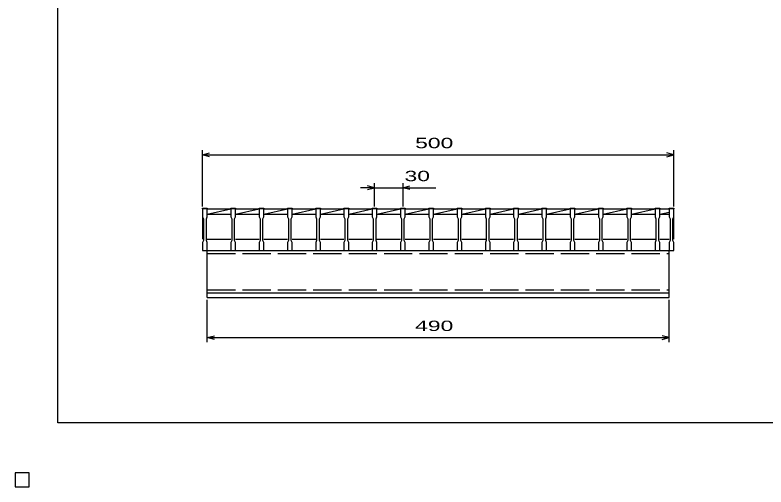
# Model space of a CAD drawing. Units: millimetres, scale not verified. Extents: x -910 to 866, y -641 to 527.
# Drawn here: x -910 to -113, y -641 to -140 of the extents above; entities that cross this region are included whole.
import ezdxf
from ezdxf.enums import TextEntityAlignment as Align

# ---------------------------------------------------------------- set-up
doc = ezdxf.new("R2010")
doc.units = ezdxf.units.MM
doc.header["$LTSCALE"] = 5
doc.linetypes.add('DASHED', pattern=[7.5, 6, -1.5])
for name, color, linetype, lineweight in [('0_2', 150, 'Continuous', 25), ('16', 3, 'Continuous', 25), ('22', 4, 'Continuous', 25), ('24', 2, 'Continuous', 25), ('32', 4, 'Continuous', 25)]:
    doc.layers.add(name, color=color, linetype=linetype, lineweight=lineweight)
doc.styles.add('ベクトル', font='')
doc.styles.get('ベクトル').set_extended_font_data('ベクトル')

msp = doc.modelspace()

# ---------------------------------------------------------------- linework, layer by layer
at = {"layer": '0_2'}
for p, q in [((-864.5, -573.25), (-864.5, 526.75)), ((865.5, -573.25), (-864.5, -573.25)), ((-895, -626.25), (-910, -626.25)), ((-910, -626.25), (-910, -641.25)), ((-895, -626.25), (-910, -626.25)), ((-910, -626.25), (-910, -641.25)), ((-895, -626.25), (-910, -626.25)), ((-910, -626.25), (-910, -641.25)), ((-895, -626.25), (-910, -626.25)), ((-910, -626.25), (-910, -641.25)), ((-895, -626.25), (-910, -626.25)), ((-910, -626.25), (-910, -641.25)), ((-895, -641.25), (-895, -626.25)), ((-895, -641.25), (-895, -626.25)), ((-895, -641.25), (-895, -626.25)), ((-895, -641.25), (-895, -626.25)), ((-895, -641.25), (-895, -626.25)), ((-910, -641.25), (-895, -641.25)), ((-910, -641.25), (-895, -641.25)), ((-910, -641.25), (-895, -641.25)), ((-910, -641.25), (-895, -641.25)), ((-910, -641.25), (-895, -641.25))]:
    msp.add_line(p, q, dxfattribs=at)
at = {"layer": '16'}
for p, q in [((-711, -346.25), (-711, -345.55)), ((-711, -345.55), (-706, -345.55)), ((-711, -346.25), (-711, -354.75)), ((-706, -346.25), (-711, -346.25)), ((-711, -346.25), (-711, -378.25)), ((-706, -345.55), (-706, -346.25)), ((-706, -354.75), (-706, -346.25)), ((-706, -346.25), (-681, -346.25)), ((-706, -351.75), (-681, -346.25)), ((-681, -346.25), (-681, -345.55)), ((-681, -345.55), (-676, -345.55)), ((-681, -346.25), (-681, -354.75)), ((-676, -346.25), (-681, -346.25)), ((-676, -345.55), (-676, -346.25)), ((-676, -354.75), (-676, -346.25)), ((-676, -346.25), (-651, -346.25)), ((-676, -351.75), (-651, -346.25)), ((-651, -346.25), (-651, -345.55)), ((-651, -345.55), (-646, -345.55)), ((-651, -346.25), (-651, -354.75)), ((-646, -346.25), (-651, -346.25)), ((-646, -345.55), (-646, -346.25)), ((-646, -354.75), (-646, -346.25)), ((-646, -346.25), (-621, -346.25)), ((-646, -351.75), (-621, -346.25)), ((-621, -346.25), (-621, -345.55)), ((-621, -345.55), (-616, -345.55)), ((-621, -346.25), (-621, -354.75)), ((-616, -346.25), (-621, -346.25)), ((-616, -345.55), (-616, -346.25)), ((-616, -354.75), (-616, -346.25)), ((-616, -346.25), (-591, -346.25)), ((-616, -351.75), (-591, -346.25)), ((-591, -346.25), (-591, -345.55)), ((-591, -345.55), (-586, -345.55)), ((-591, -346.25), (-591, -354.75)), ((-586, -346.25), (-591, -346.25)), ((-586, -345.55), (-586, -346.25)), ((-586, -354.75), (-586, -346.25)), ((-586, -346.25), (-561, -346.25)), ((-586, -351.75), (-561, -346.25)), ((-561, -346.25), (-561, -345.55)), ((-561, -345.55), (-556, -345.55)), ((-561, -346.25), (-561, -354.75)), ((-556, -346.25), (-561, -346.25)), ((-556, -345.55), (-556, -346.25)), ((-556, -354.75), (-556, -346.25)), ((-556, -346.25), (-531, -346.25)), ((-556, -351.75), (-531, -346.25)), ((-531, -346.25), (-531, -345.55)), ((-531, -345.55), (-526, -345.55)), ((-531, -346.25), (-531, -354.75)), ((-526, -346.25), (-531, -346.25)), ((-526, -345.55), (-526, -346.25)), ((-526, -354.75), (-526, -346.25)), ((-526, -346.25), (-501, -346.25)), ((-526, -351.75), (-501, -346.25)), ((-501, -346.25), (-501, -345.55)), ((-501, -345.55), (-496, -345.55)), ((-501, -346.25), (-501, -354.75)), ((-496, -346.25), (-501, -346.25)), ((-496, -345.55), (-496, -346.25)), ((-496, -354.75), (-496, -346.25)), ((-496, -346.25), (-471, -346.25)), ((-496, -351.75), (-471, -346.25)), ((-471, -346.25), (-471, -345.55)), ((-471, -345.55), (-466, -345.55)), ((-471, -346.25), (-471, -354.75)), ((-466, -346.25), (-471, -346.25)), ((-466, -345.55), (-466, -346.25)), ((-466, -354.75), (-466, -346.25)), ((-466, -346.25), (-441, -346.25)), ((-466, -351.75), (-441, -346.25)), ((-441, -346.25), (-441, -345.55)), ((-441, -345.55), (-436, -345.55)), ((-441, -346.25), (-441, -354.75)), ((-436, -346.25), (-441, -346.25)), ((-436, -345.55), (-436, -346.25)), ((-436, -354.75), (-436, -346.25)), ((-436, -346.25), (-411, -346.25)), ((-436, -351.75), (-411, -346.25)), ((-411, -346.25), (-411, -345.55)), ((-411, -345.55), (-406, -345.55)), ((-411, -346.25), (-411, -354.75)), ((-406, -346.25), (-411, -346.25)), ((-406, -345.55), (-406, -346.25)), ((-406, -354.75), (-406, -346.25)), ((-406, -346.25), (-381, -346.25)), ((-406, -351.75), (-381, -346.25)), ((-381, -346.25), (-381, -345.55)), ((-381, -345.55), (-376, -345.55)), ((-381, -346.25), (-381, -354.75)), ((-376, -346.25), (-381, -346.25)), ((-376, -345.55), (-376, -346.25)), ((-376, -354.75), (-376, -346.25)), ((-376, -346.25), (-351, -346.25)), ((-376, -351.75), (-351, -346.25)), ((-351, -346.25), (-351, -345.55)), ((-351, -345.55), (-346, -345.55)), ((-351, -346.25), (-351, -354.75)), ((-346, -346.25), (-351, -346.25)), ((-346, -345.55), (-346, -346.25)), ((-346, -354.75), (-346, -346.25)), ((-346, -346.25), (-321, -346.25)), ((-346, -351.75), (-321, -346.25)), ((-321, -346.25), (-321, -345.55)), ((-321, -345.55), (-316, -345.55)), ((-321, -346.25), (-321, -354.75)), ((-316, -346.25), (-321, -346.25)), ((-316, -345.55), (-316, -346.25)), ((-316, -354.75), (-316, -346.25)), ((-316, -346.25), (-291, -346.25)), ((-316, -351.75), (-291, -346.25)), ((-291, -346.25), (-291, -345.55)), ((-291, -345.55), (-286, -345.55)), ((-291, -346.25), (-291, -354.75)), ((-286, -346.25), (-291, -346.25)), ((-286, -345.55), (-286, -346.25)), ((-286, -354.75), (-286, -346.25)), ((-286, -346.25), (-261, -346.25)), ((-286, -351.75), (-261, -346.25)), ((-261, -346.25), (-261, -345.55)), ((-261, -345.55), (-256, -345.55)), ((-261, -346.25), (-261, -354.75)), ((-256, -346.25), (-261, -346.25)), ((-256, -345.55), (-256, -346.25)), ((-256, -354.75), (-256, -346.25)), ((-256, -346.25), (-231, -346.25)), ((-256, -351.75), (-231, -346.25)), ((-231, -346.25), (-231, -345.55)), ((-231, -345.55), (-226, -345.55)), ((-231, -346.25), (-231, -354.75)), ((-226, -346.25), (-231, -346.25)), ((-226, -345.55), (-226, -346.25)), ((-226, -354.75), (-226, -346.25)), ((-226, -346.25), (-216, -346.25)), ((-226, -351.75), (-216, -349.55)), ((-216, -346.25), (-216, -345.55)), ((-216, -345.55), (-211, -345.55)), ((-216, -346.25), (-216, -354.75)), ((-211, -346.25), (-216, -346.25)), ((-211, -345.55), (-211, -346.25)), ((-211, -354.75), (-211, -346.25)), ((-211, -378.25), (-211, -346.25)), ((-711, -354.75), (-710, -356.75)), ((-710, -356.75), (-710, -379.75)), ((-707, -356.75), (-706, -354.75)), ((-707, -379.75), (-707, -356.75)), ((-706, -351.75), (-681, -351.75)), ((-681, -354.75), (-680, -356.75)), ((-680, -356.75), (-680, -379.75)), ((-677, -356.75), (-676, -354.75)), ((-677, -379.75), (-677, -356.75)), ((-676, -351.75), (-651, -351.75)), ((-651, -354.75), (-650, -356.75)), ((-650, -356.75), (-650, -379.75)), ((-647, -356.75), (-646, -354.75)), ((-647, -379.75), (-647, -356.75)), ((-646, -351.75), (-621, -351.75)), ((-621, -354.75), (-620, -356.75)), ((-620, -356.75), (-620, -379.75)), ((-617, -356.75), (-616, -354.75)), ((-617, -379.75), (-617, -356.75)), ((-616, -351.75), (-591, -351.75)), ((-591, -354.75), (-590, -356.75)), ((-590, -356.75), (-590, -379.75)), ((-587, -356.75), (-586, -354.75)), ((-587, -379.75), (-587, -356.75)), ((-586, -351.75), (-561, -351.75)), ((-561, -354.75), (-560, -356.75)), ((-560, -356.75), (-560, -379.75)), ((-557, -356.75), (-556, -354.75)), ((-557, -379.75), (-557, -356.75)), ((-556, -351.75), (-531, -351.75)), ((-531, -354.75), (-530, -356.75)), ((-530, -356.75), (-530, -379.75)), ((-527, -356.75), (-526, -354.75)), ((-527, -379.75), (-527, -356.75)), ((-526, -351.75), (-501, -351.75)), ((-501, -354.75), (-500, -356.75)), ((-500, -356.75), (-500, -379.75)), ((-497, -356.75), (-496, -354.75)), ((-497, -379.75), (-497, -356.75)), ((-496, -351.75), (-471, -351.75)), ((-471, -354.75), (-470, -356.75)), ((-470, -356.75), (-470, -379.75)), ((-467, -356.75), (-466, -354.75)), ((-467, -379.75), (-467, -356.75)), ((-466, -351.75), (-441, -351.75)), ((-441, -354.75), (-440, -356.75)), ((-440, -356.75), (-440, -379.75)), ((-437, -356.75), (-436, -354.75)), ((-437, -379.75), (-437, -356.75)), ((-436, -351.75), (-411, -351.75)), ((-411, -354.75), (-410, -356.75)), ((-410, -356.75), (-410, -379.75)), ((-407, -356.75), (-406, -354.75)), ((-407, -379.75), (-407, -356.75)), ((-406, -351.75), (-381, -351.75)), ((-381, -354.75), (-380, -356.75)), ((-380, -356.75), (-380, -379.75)), ((-377, -356.75), (-376, -354.75)), ((-377, -379.75), (-377, -356.75)), ((-376, -351.75), (-351, -351.75)), ((-351, -354.75), (-350, -356.75)), ((-350, -356.75), (-350, -379.75)), ((-347, -356.75), (-346, -354.75)), ((-347, -379.75), (-347, -356.75)), ((-346, -351.75), (-321, -351.75)), ((-321, -354.75), (-320, -356.75)), ((-320, -356.75), (-320, -379.75)), ((-317, -356.75), (-316, -354.75)), ((-317, -379.75), (-317, -356.75)), ((-316, -351.75), (-291, -351.75)), ((-291, -354.75), (-290, -356.75)), ((-290, -356.75), (-290, -379.75)), ((-287, -356.75), (-286, -354.75)), ((-287, -379.75), (-287, -356.75)), ((-286, -351.75), (-261, -351.75)), ((-261, -354.75), (-260, -356.75)), ((-260, -356.75), (-260, -379.75)), ((-257, -356.75), (-256, -354.75)), ((-257, -379.75), (-257, -356.75)), ((-256, -351.75), (-231, -351.75)), ((-231, -354.75), (-230, -356.75)), ((-230, -356.75), (-230, -379.75)), ((-227, -356.75), (-226, -354.75)), ((-227, -379.75), (-227, -356.75)), ((-226, -351.75), (-216, -351.75)), ((-216, -354.75), (-215, -356.75)), ((-215, -356.75), (-215, -379.75)), ((-212, -356.75), (-211, -354.75)), ((-212, -379.75), (-212, -356.75)), ((-710, -379.75), (-711, -381.75)), ((-711, -381.75), (-711, -390.25)), ((-706, -381.75), (-707, -379.75)), ((-706, -378.25), (-681, -378.25)), ((-706, -390.25), (-706, -381.75)), ((-680, -379.75), (-681, -381.75)), ((-681, -381.75), (-681, -390.25)), ((-676, -381.75), (-677, -379.75)), ((-676, -378.25), (-651, -378.25)), ((-676, -390.25), (-676, -381.75)), ((-650, -379.75), (-651, -381.75)), ((-651, -381.75), (-651, -390.25)), ((-646, -381.75), (-647, -379.75)), ((-646, -378.25), (-621, -378.25)), ((-646, -390.25), (-646, -381.75)), ((-620, -379.75), (-621, -381.75)), ((-621, -381.75), (-621, -390.25)), ((-616, -381.75), (-617, -379.75)), ((-616, -378.25), (-591, -378.25)), ((-616, -390.25), (-616, -381.75)), ((-590, -379.75), (-591, -381.75)), ((-591, -381.75), (-591, -390.25)), ((-586, -381.75), (-587, -379.75)), ((-586, -378.25), (-561, -378.25)), ((-586, -390.25), (-586, -381.75)), ((-560, -379.75), (-561, -381.75)), ((-561, -381.75), (-561, -390.25)), ((-556, -381.75), (-557, -379.75)), ((-556, -378.25), (-531, -378.25)), ((-556, -390.25), (-556, -381.75)), ((-530, -379.75), (-531, -381.75)), ((-531, -381.75), (-531, -390.25)), ((-526, -381.75), (-527, -379.75)), ((-526, -378.25), (-501, -378.25)), ((-526, -390.25), (-526, -381.75)), ((-500, -379.75), (-501, -381.75)), ((-501, -381.75), (-501, -390.25)), ((-496, -381.75), (-497, -379.75)), ((-496, -378.25), (-471, -378.25)), ((-496, -390.25), (-496, -381.75)), ((-470, -379.75), (-471, -381.75)), ((-471, -381.75), (-471, -390.25)), ((-466, -381.75), (-467, -379.75)), ((-466, -378.25), (-441, -378.25)), ((-466, -390.25), (-466, -381.75)), ((-440, -379.75), (-441, -381.75)), ((-441, -381.75), (-441, -390.25)), ((-436, -381.75), (-437, -379.75)), ((-436, -378.25), (-411, -378.25)), ((-436, -390.25), (-436, -381.75)), ((-410, -379.75), (-411, -381.75)), ((-411, -381.75), (-411, -390.25)), ((-406, -381.75), (-407, -379.75)), ((-406, -378.25), (-381, -378.25)), ((-406, -390.25), (-406, -381.75)), ((-380, -379.75), (-381, -381.75)), ((-381, -381.75), (-381, -390.25)), ((-376, -381.75), (-377, -379.75)), ((-376, -378.25), (-351, -378.25)), ((-376, -390.25), (-376, -381.75)), ((-350, -379.75), (-351, -381.75)), ((-351, -381.75), (-351, -390.25)), ((-346, -381.75), (-347, -379.75)), ((-346, -378.25), (-321, -378.25)), ((-346, -390.25), (-346, -381.75)), ((-320, -379.75), (-321, -381.75)), ((-321, -381.75), (-321, -390.25)), ((-316, -381.75), (-317, -379.75)), ((-316, -378.25), (-291, -378.25)), ((-316, -390.25), (-316, -381.75)), ((-290, -379.75), (-291, -381.75)), ((-291, -381.75), (-291, -390.25)), ((-286, -381.75), (-287, -379.75)), ((-286, -378.25), (-261, -378.25)), ((-286, -390.25), (-286, -381.75)), ((-260, -379.75), (-261, -381.75)), ((-261, -381.75), (-261, -390.25)), ((-256, -381.75), (-257, -379.75)), ((-256, -378.25), (-231, -378.25)), ((-256, -390.25), (-256, -381.75)), ((-230, -379.75), (-231, -381.75)), ((-231, -381.75), (-231, -390.25)), ((-226, -381.75), (-227, -379.75)), ((-226, -378.25), (-216, -378.25)), ((-226, -390.25), (-226, -381.75)), ((-215, -379.75), (-216, -381.75)), ((-216, -381.75), (-216, -390.25)), ((-211, -381.75), (-212, -379.75)), ((-211, -390.25), (-211, -381.75)), ((-711, -390.25), (-706, -390.25)), ((-706, -390.25), (-216, -390.25)), ((-706, -435.25), (-706, -390.25)), ((-681, -390.25), (-676, -390.25)), ((-651, -390.25), (-646, -390.25)), ((-621, -390.25), (-616, -390.25)), ((-591, -390.25), (-586, -390.25)), ((-561, -390.25), (-556, -390.25)), ((-531, -390.25), (-526, -390.25)), ((-501, -390.25), (-496, -390.25)), ((-471, -390.25), (-466, -390.25)), ((-441, -390.25), (-436, -390.25)), ((-411, -390.25), (-406, -390.25)), ((-381, -390.25), (-376, -390.25)), ((-351, -390.25), (-346, -390.25)), ((-321, -390.25), (-316, -390.25)), ((-291, -390.25), (-286, -390.25)), ((-261, -390.25), (-256, -390.25)), ((-231, -390.25), (-226, -390.25)), ((-216, -390.25), (-211, -390.25)), ((-216, -435.25), (-216, -390.25)), ((-706, -435.25), (-216, -435.25)), ((-706, -440.25), (-706, -435.25)), ((-706, -435.25), (-216, -435.25)), ((-216, -440.25), (-216, -435.25)), ((-706, -440.25), (-216, -440.25)), ((-895, -626.25), (-910, -626.25)), ((-910, -626.25), (-910, -641.25)), ((-895, -626.25), (-910, -626.25)), ((-910, -626.25), (-910, -641.25)), ((-895, -626.25), (-910, -626.25)), ((-910, -626.25), (-910, -641.25)), ((-895, -626.25), (-910, -626.25)), ((-910, -626.25), (-910, -641.25)), ((-895, -626.25), (-910, -626.25)), ((-910, -626.25), (-910, -641.25)), ((-895, -641.25), (-895, -626.25)), ((-895, -641.25), (-895, -626.25)), ((-895, -641.25), (-895, -626.25)), ((-895, -641.25), (-895, -626.25)), ((-895, -641.25), (-895, -626.25)), ((-910, -641.25), (-895, -641.25)), ((-910, -641.25), (-895, -641.25)), ((-910, -641.25), (-895, -641.25)), ((-910, -641.25), (-895, -641.25)), ((-910, -641.25), (-895, -641.25))]:
    msp.add_line(p, q, dxfattribs=at)
at = {"layer": '16', "linetype": 'DASHED'}
for p, q in [((-706, -393.45), (-216, -393.45)), ((-706, -432.05), (-216, -432.05))]:
    msp.add_line(p, q, dxfattribs=at)
at = {"layer": '22'}
for p, q in [((-711, -343.75), (-711, -283.75)), ((-711, -288.75), (-703.5, -286.75)), ((-211, -288.75), (-218.5, -286.75)), ((-211, -343.75), (-211, -283.75)), ((-703.5, -290.75), (-711, -288.75)), ((-711, -288.75), (-211, -288.75)), ((-218.5, -290.75), (-211, -288.75)), ((-528.5, -323.75), (-543.5, -323.75)), ((-528.5, -323.75), (-536, -321.75)), ((-536, -325.75), (-528.5, -323.75)), ((-528.5, -343.75), (-528.5, -318.75)), ((-528.5, -323.75), (-498.5, -323.75)), ((-498.5, -318.75), (-498.5, -343.75)), ((-498.5, -323.75), (-491, -321.75)), ((-491, -325.75), (-498.5, -323.75)), ((-498.5, -323.75), (-463.5, -323.75)), ((-706, -487.75), (-706, -442.75)), ((-216, -487.75), (-216, -442.75)), ((-706, -482.75), (-698.5, -480.75)), ((-698.5, -484.75), (-706, -482.75)), ((-706, -482.75), (-216, -482.75)), ((-216, -482.75), (-223.5, -480.75)), ((-223.5, -484.75), (-216, -482.75))]:
    msp.add_line(p, q, dxfattribs=at)
at = {"layer": '22', "color": 2}
for p, q in [((-895, -626.25), (-910, -626.25)), ((-910, -626.25), (-910, -641.25)), ((-895, -626.25), (-910, -626.25)), ((-910, -626.25), (-910, -641.25)), ((-895, -626.25), (-910, -626.25)), ((-910, -626.25), (-910, -641.25)), ((-895, -641.25), (-895, -626.25)), ((-895, -641.25), (-895, -626.25)), ((-895, -641.25), (-895, -626.25)), ((-910, -641.25), (-895, -641.25)), ((-910, -641.25), (-895, -641.25)), ((-910, -641.25), (-895, -641.25))]:
    msp.add_line(p, q, dxfattribs=at)
at = {"layer": '24', "color": 4}
for p, q in [((-895, -626.25), (-910, -626.25)), ((-910, -626.25), (-910, -641.25)), ((-895, -626.25), (-910, -626.25)), ((-910, -626.25), (-910, -641.25)), ((-895, -626.25), (-910, -626.25)), ((-910, -626.25), (-910, -641.25)), ((-895, -641.25), (-895, -626.25)), ((-895, -641.25), (-895, -626.25)), ((-895, -641.25), (-895, -626.25)), ((-910, -641.25), (-895, -641.25)), ((-910, -641.25), (-895, -641.25)), ((-910, -641.25), (-895, -641.25))]:
    msp.add_line(p, q, dxfattribs=at)
at = {"layer": '32'}
for p, q in [((-895, -626.25), (-910, -626.25)), ((-910, -626.25), (-910, -641.25)), ((-895, -626.25), (-910, -626.25)), ((-910, -626.25), (-910, -641.25)), ((-895, -626.25), (-910, -626.25)), ((-910, -626.25), (-910, -641.25)), ((-895, -626.25), (-910, -626.25)), ((-910, -626.25), (-910, -641.25)), ((-895, -626.25), (-910, -626.25)), ((-910, -626.25), (-910, -641.25)), ((-895, -641.25), (-895, -626.25)), ((-895, -641.25), (-895, -626.25)), ((-895, -641.25), (-895, -626.25)), ((-895, -641.25), (-895, -626.25)), ((-895, -641.25), (-895, -626.25)), ((-910, -641.25), (-895, -641.25)), ((-910, -641.25), (-895, -641.25)), ((-910, -641.25), (-895, -641.25)), ((-910, -641.25), (-895, -641.25)), ((-910, -641.25), (-895, -641.25))]:
    msp.add_line(p, q, dxfattribs=at)

# ---------------------------------------------------------------- texts
at = {"layer": '22', "color": 2, "style": 'ベクトル', "width": 1.65}
for s, p in [(' 500 ', (-492.25, -276.25)), (' 30 ', (-503.5, -311.25)), (' 490 ', (-492.25, -470.25))]:
    msp.add_text(s, height=11, dxfattribs=at).set_placement(p, align=Align.MIDDLE_LEFT)

doc.saveas('drawing.dxf')
